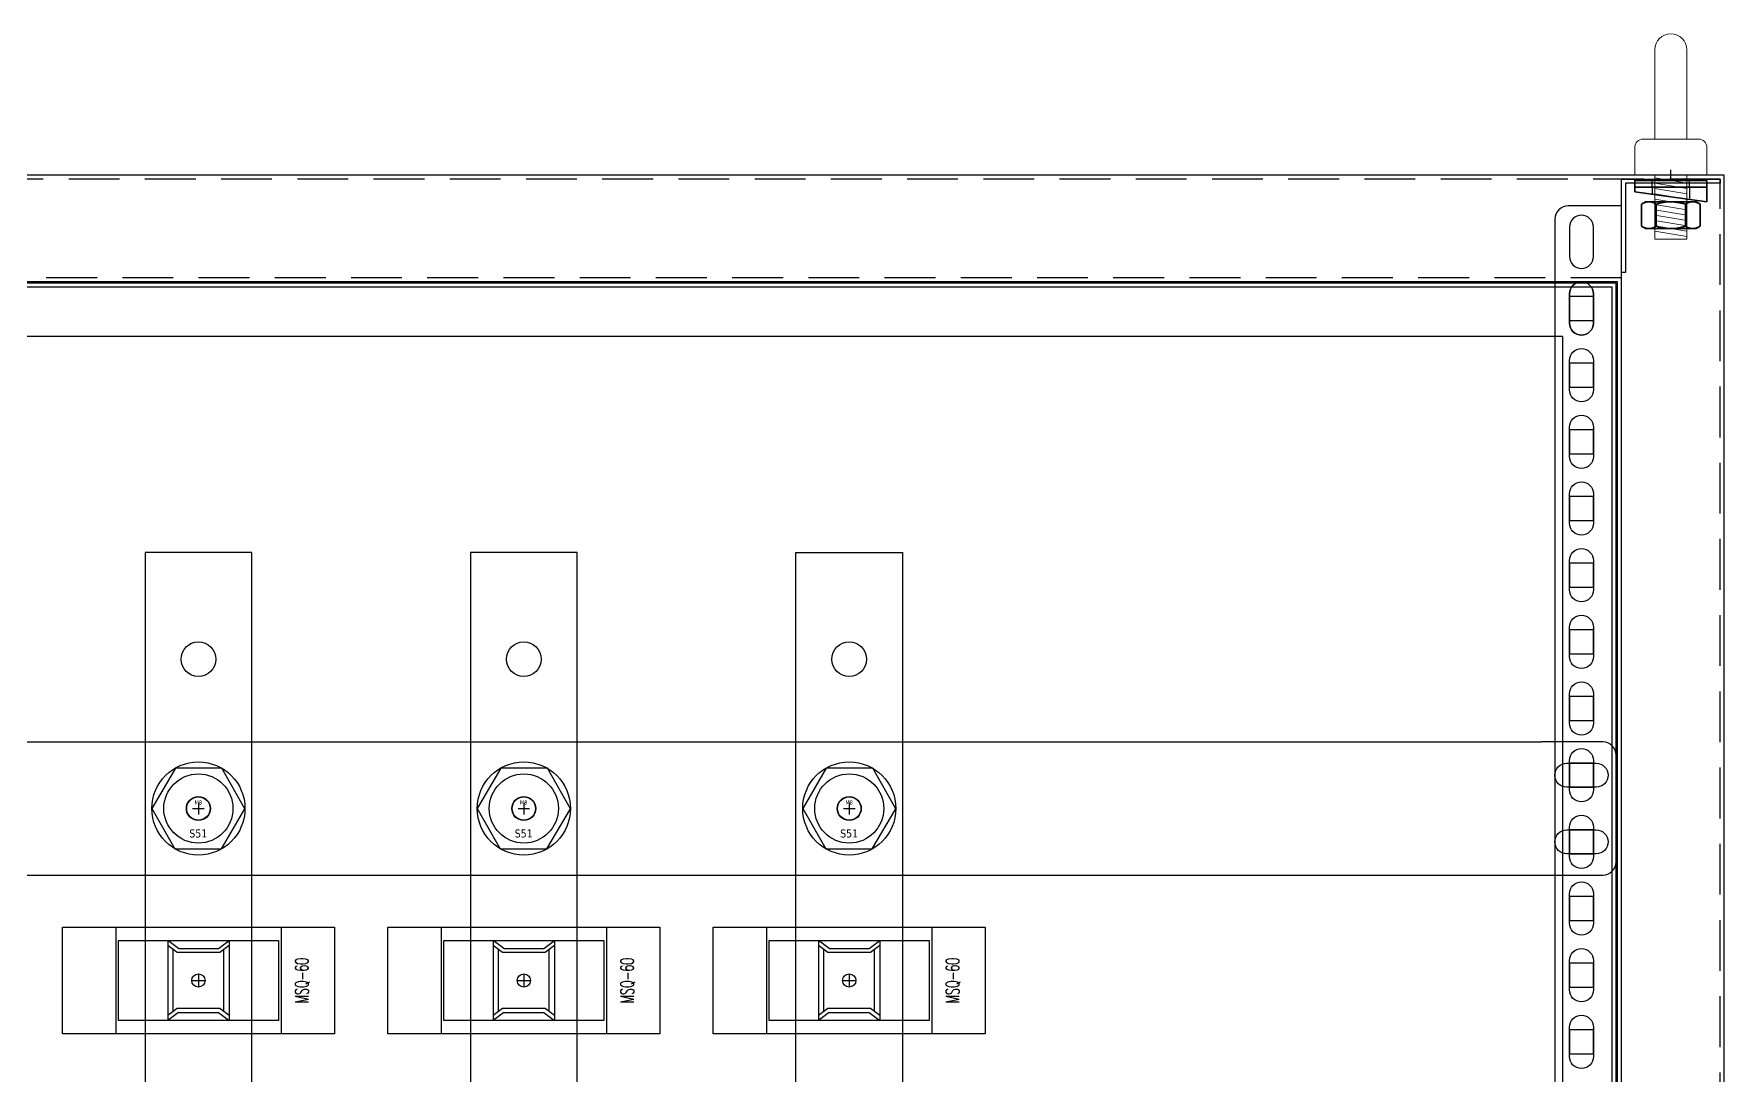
# Model space of a CAD drawing. Header units: millimetres. Extents: x 28713 to 59118, y -54378 to -19615.
# Drawn here: x 37721 to 38355, y -25055 to -24665 of the extents above; entities that cross this region are included whole.
import ezdxf

# ---------------------------------------------------------------- set-up
doc = ezdxf.new("R2010")
doc.units = ezdxf.units.MM
doc.header["$LTSCALE"] = 3
for name, pattern in [('ACAD_ISO04W100', [30, 24, -3, 0, -3]), ('CACHE2', [4.7625, 3.175, -1.5875]), ('HIDDEN', [9.525, 6.35, -3.175])]:
    doc.linetypes.add(name, pattern=pattern)
for name, color, linetype in [('@.HIDDEN', 8, 'HIDDEN'), ('@.VISIBLE', 7, 'Continuous'), ('centerline', 6, 'ACAD_ISO04W100'), ('EQUIPMENT', 4, 'Continuous'), ('equipments', 2, 'Continuous')]:
    doc.layers.add(name, color=color, linetype=linetype)
doc.layers.add('FORT', color=2, linetype='Continuous', lineweight=35)
doc.layers.add('POINTILLE', color=8, linetype='CACHE2', lineweight=25)
doc.styles.add('Ann_w01', font='romans.shx', dxfattribs={"width": 0.6, "bigfont": 'chineset.shx'})
doc.styles.get("Standard").update_dxf_attribs({"font": 'arial.ttf'})

# ---------------------------------------------------------------- blocks, each defined once
blk = doc.blocks.new('HM12_COTE')
at = {"layer": 'FORT'}
for p, q in [((-10.97, 9.15), (-9.5, 10)), ((-10.97, 0.85), (-10.97, 9.15)), ((9.5, 10), (-9.5, 10)), ((-5.48, 0.85), (-5.48, 9.15)), ((5.48, 0.85), (5.48, 9.15)), ((10.97, 9.15), (9.5, 10)), ((10.97, 0.85), (10.97, 9.15)), ((-9.5, 0), (-10.97, 0.85)), ((-9.5, 0), (9.5, 0)), ((9.5, 0), (10.97, 0.85))]:
    blk.add_line(p, q, dxfattribs=at)
for centre, radius, start, end in [((-8.23, 5.14), 4.86, 55.61585, 124.38415), ((0, -8.15), 18.15, 72.4121, 107.5879), ((8.23, 5.14), 4.86, 55.61585, 124.38415), ((-8.23, 4.86), 4.86, 235.61585, 304.38415), ((0, 18.15), 18.15, 252.4121, 287.5879), ((8.23, 4.86), 4.86, 235.61585, 304.38415)]:
    blk.add_arc(centre, radius, start, end, dxfattribs=at)
blk = doc.blocks.new('CALE_M12_IPN')
at = {"layer": 'FORT'}
for p, q in [((-13.5, 3.61), (13.5, 3.61)), ((-13.5, -1.89), (-13.5, 3.61)), ((13.5, 1.89), (-13.5, -1.89)), ((13.5, 3.61), (13.5, 1.89))]:
    blk.add_line(p, q, dxfattribs=at)
at = {"layer": 'POINTILLE'}
for p, q in [((-7, 3.61), (-7, -0.98)), ((7, 3.61), (7, 0.98))]:
    blk.add_line(p, q, dxfattribs=at)
blk = doc.blocks.new('RONDELLE_M12')
at = {"layer": 'FORT'}
blk.add_lwpolyline([(-13.5, 2.5), (-13.5, 0), (13.5, 0), (13.5, 2.5)], close=True, dxfattribs=at)
at = {"layer": 'POINTILLE'}
for p, q in [((-7, 0), (-7, 2.5)), ((7, 0), (7, 2.5))]:
    blk.add_line(p, q, dxfattribs=at)
blk = doc.blocks.new('*U349')
at = {"color": 252}
for p, q in [((-2.18, 9.53), (2.18, 9.53)), ((0, 11.71), (0, 7.34))]:
    blk.add_line(p, q, dxfattribs=at)
at = {"color": 1}
blk.add_lwpolyline([(-8.64, 24.7), (-17.46, 9.49), (-8.82, -5.54), (8.64, -5.65), (17.46, 9.42), (8.82, 24.6)], close=True, dxfattribs=at)
for radius in [17.46, 12.96, 4.37]:
    blk.add_circle((0, 9.53), radius, dxfattribs=at)
at = {"color": 1, "width": 30.0978, "attachment_point": 5}
for s, insert, char_height in [('{\\fTahoma|b0|i0|c0|p34;M8}', (-0.04, 11.77), 1.5), ('{\\fTahoma|b0|i0|c0|p34;S51}', (-0.04, 0.14), 3)]:
    blk.add_mtext(s, dxfattribs=dict(at, insert=insert, char_height=char_height))
blk = doc.blocks.new('Oval 20x9')
at = {"layer": '@.VISIBLE', "color": 2}
blk.add_lwpolyline([(-5.5, -4.5), (5.5, -4.5, 0.414214), (10, 0), (10, 0, 0.414214), (5.5, 4.5), (-5.5, 4.5, 0.414214), (-10, 0), (-10, 0, 0.414214)], format="xyb", close=True, dxfattribs=at)
blk = doc.blocks.new('*U386')
at = {"layer": '@.HIDDEN', "linetype": 'HIDDEN'}
for p, q in [((409.5, 1.5), (409.5, -1.5)), ((408, 0), (411, 0))]:
    blk.add_line(p, q, dxfattribs=at)
at = {"layer": '@.VISIBLE'}
for p, q in [((28, 25), (791, 25)), ((28, -25), (791, -25))]:
    blk.add_line(p, q, dxfattribs=at)
blk.add_lwpolyline([(791, -25), (814, -25, 0.414214), (819, -20), (819, 20, 0.414214), (814, 25), (791, 25)], format="xyb", dxfattribs=at)
at = {"layer": '@.VISIBLE', "xscale": -1}
for p in [(806, 12.5), (806, -12.5)]:
    blk.add_blockref('Oval 20x9', p, dxfattribs=at)

msp = doc.modelspace()

# ---------------------------------------------------------------- linework, layer by layer
for points in [[(37454.95, -26217.91), (38354.95, -26217.91), (38354.95, -24717.91), (37454.95, -24717.91)], [(37494.95, -26177.91), (38314.95, -26177.91), (38314.95, -24757.91), (37494.95, -24757.91)], [(38305.95, -24763.41), (38296.95, -24763.41), (38296.95, -24772.41), (38305.95, -24772.41)], [(38305.95, -24788.41), (38296.95, -24788.41), (38296.95, -24797.41), (38305.95, -24797.41)], [(38305.95, -24813.41), (38296.95, -24813.41), (38296.95, -24822.41), (38305.95, -24822.41)], [(38305.95, -24838.41), (38296.95, -24838.41), (38296.95, -24847.41), (38305.95, -24847.41)], [(38305.95, -24863.41), (38296.95, -24863.41), (38296.95, -24872.41), (38305.95, -24872.41)], [(38305.95, -24888.41), (38296.95, -24888.41), (38296.95, -24897.41), (38305.95, -24897.41)], [(38305.95, -24913.41), (38296.95, -24913.41), (38296.95, -24922.41), (38305.95, -24922.41)], [(38305.95, -24938.41), (38296.95, -24938.41), (38296.95, -24947.41), (38305.95, -24947.41)], [(38305.95, -24963.41), (38296.95, -24963.41), (38296.95, -24972.41), (38305.95, -24972.41)], [(38305.95, -24988.41), (38296.95, -24988.41), (38296.95, -24997.41), (38305.95, -24997.41)], [(38305.95, -25013.41), (38296.95, -25013.41), (38296.95, -25022.41), (38305.95, -25022.41)], [(38305.95, -25038.41), (38296.95, -25038.41), (38296.95, -25047.41), (38305.95, -25047.41)]]:
    msp.add_lwpolyline(points, close=True)
at = {"linetype": 'HIDDEN'}
for points in [[(37456.45, -26216.41), (38353.45, -26216.41), (38353.45, -24719.41), (37456.45, -24719.41)], [(37493.45, -26179.41), (38316.45, -26179.41), (38316.45, -24756.41), (37493.45, -24756.41)]]:
    msp.add_lwpolyline(points, close=True, dxfattribs=at)
at = {"color": 1}
msp.add_lwpolyline([(38316.45, -24754.41), (38316.45, -24719.41), (38353.45, -24719.41), (38353.45, -24720.91), (38317.95, -24720.91), (38317.95, -24754.41)], close=True, dxfattribs=at)
at = {"color": 151}
for points in [[(38316.45, -24729.41), (38296.45, -24729.41, 0.414214), (38291.45, -24734.41), (38291.45, -26201.41, 0.414214), (38296.45, -26206.41), (38316.45, -26206.41)], [(38305.95, -24748.41), (38305.95, -24737.41, 0.414214), (38301.45, -24732.91), (38301.45, -24732.91, 0.414214), (38296.95, -24737.41), (38296.95, -24748.41, 0.414214), (38301.45, -24752.91), (38301.45, -24752.91, 0.414214)], [(38305.95, -24773.41), (38305.95, -24762.41, 0.414214), (38301.45, -24757.91), (38301.45, -24757.91, 0.414214), (38296.95, -24762.41), (38296.95, -24773.41, 0.414214), (38301.45, -24777.91), (38301.45, -24777.91, 0.414214)], [(38305.95, -24762.41), (38305.95, -24773.41, -0.414214), (38301.45, -24777.91), (38301.45, -24777.91, -0.414214), (38296.95, -24773.41), (38296.95, -24762.41, -0.414214), (38301.45, -24757.91), (38301.45, -24757.91, -0.414214)], [(38305.95, -24787.41), (38305.95, -24798.41, -0.414214), (38301.45, -24802.91), (38301.45, -24802.91, -0.414214), (38296.95, -24798.41), (38296.95, -24787.41, -0.414214), (38301.45, -24782.91), (38301.45, -24782.91, -0.414214)], [(38305.95, -24812.41), (38305.95, -24823.41, -0.414214), (38301.45, -24827.91), (38301.45, -24827.91, -0.414214), (38296.95, -24823.41), (38296.95, -24812.41, -0.414214), (38301.45, -24807.91), (38301.45, -24807.91, -0.414214)], [(38305.95, -24837.41), (38305.95, -24848.41, -0.414214), (38301.45, -24852.91), (38301.45, -24852.91, -0.414214), (38296.95, -24848.41), (38296.95, -24837.41, -0.414214), (38301.45, -24832.91), (38301.45, -24832.91, -0.414214)], [(38305.95, -24862.41), (38305.95, -24873.41, -0.414214), (38301.45, -24877.91), (38301.45, -24877.91, -0.414214), (38296.95, -24873.41), (38296.95, -24862.41, -0.414214), (38301.45, -24857.91), (38301.45, -24857.91, -0.414214)], [(38305.95, -24887.41), (38305.95, -24898.41, -0.414214), (38301.45, -24902.91), (38301.45, -24902.91, -0.414214), (38296.95, -24898.41), (38296.95, -24887.41, -0.414214), (38301.45, -24882.91), (38301.45, -24882.91, -0.414214)], [(38305.95, -24912.41), (38305.95, -24923.41, -0.414214), (38301.45, -24927.91), (38301.45, -24927.91, -0.414214), (38296.95, -24923.41), (38296.95, -24912.41, -0.414214), (38301.45, -24907.91), (38301.45, -24907.91, -0.414214)], [(38305.95, -24937.41), (38305.95, -24948.41, -0.414214), (38301.45, -24952.91), (38301.45, -24952.91, -0.414214), (38296.95, -24948.41), (38296.95, -24937.41, -0.414214), (38301.45, -24932.91), (38301.45, -24932.91, -0.414214)], [(38305.95, -24962.41), (38305.95, -24973.41, -0.414214), (38301.45, -24977.91), (38301.45, -24977.91, -0.414214), (38296.95, -24973.41), (38296.95, -24962.41, -0.414214), (38301.45, -24957.91), (38301.45, -24957.91, -0.414214)], [(38305.95, -24987.41), (38305.95, -24998.41, -0.414214), (38301.45, -25002.91), (38301.45, -25002.91, -0.414214), (38296.95, -24998.41), (38296.95, -24987.41, -0.414214), (38301.45, -24982.91), (38301.45, -24982.91, -0.414214)], [(38305.95, -25012.41), (38305.95, -25023.41, -0.414214), (38301.45, -25027.91), (38301.45, -25027.91, -0.414214), (38296.95, -25023.41), (38296.95, -25012.41, -0.414214), (38301.45, -25007.91), (38301.45, -25007.91, -0.414214)], [(38305.95, -25037.41), (38305.95, -25048.41, -0.414214), (38301.45, -25052.91), (38301.45, -25052.91, -0.414214), (38296.95, -25048.41), (38296.95, -25037.41, -0.414214), (38301.45, -25032.91), (38301.45, -25032.91, -0.414214)]]:
    msp.add_lwpolyline(points, format="xyb", close=True, dxfattribs=at)
at = {"color": 6}
for points in [[(37495.45, -26177.41), (38314.45, -26177.41), (38314.45, -24758.41), (37495.45, -24758.41)], [(37496.95, -26175.91), (38312.95, -26175.91), (38312.95, -24759.91), (37496.95, -24759.91)], [(37515.45, -26157.41), (38294.45, -26157.41), (38294.45, -24778.41), (37515.45, -24778.41)]]:
    msp.add_lwpolyline(points, close=True, dxfattribs=at)
at = {"layer": '@.VISIBLE', "color": 1}
msp.add_lwpolyline([(37762.95, -25085.41), (37802.95, -25085.41), (37802.95, -24859.43), (37762.95, -24859.43)], close=True, dxfattribs=at)
at = {"layer": '@.VISIBLE', "color": 2}
msp.add_lwpolyline([(37884.95, -25165.41), (37924.95, -25165.41), (37924.95, -24859.43), (37884.95, -24859.43)], close=True, dxfattribs=at)
at = {"layer": '@.VISIBLE', "color": 4}
msp.add_lwpolyline([(38046.95, -25085.41), (38006.95, -25085.41), (38006.95, -24859.43), (38046.95, -24859.43)], close=True, dxfattribs=at)
at = {"layer": '@.VISIBLE', "color": 1}
for centre, radius in [((37782.95, -24899.43), 6.5), ((37782.95, -24955.41), 4.5)]:
    msp.add_circle(centre, radius, dxfattribs=at)
at = {"layer": '@.VISIBLE', "color": 2}
for centre, radius in [((37904.95, -24899.43), 6.5), ((37904.95, -24955.41), 4.5)]:
    msp.add_circle(centre, radius, dxfattribs=at)
at = {"layer": '@.VISIBLE', "color": 4}
for centre, radius in [((38026.95, -24899.43), 6.5), ((38026.95, -24955.41), 4.5)]:
    msp.add_circle(centre, radius, dxfattribs=at)
at = {"layer": 'centerline'}
msp.add_line((38334.95, -24719.91), (38334.95, -24715.91), dxfattribs=at)
at = {"layer": 'EQUIPMENT', "color": 6}
for p, q in [((37751.95, -24999.89), (37751.95, -25039.89)), ((37813.95, -24999.89), (37813.95, -25039.89)), ((37873.95, -24999.89), (37873.95, -25039.89)), ((37935.95, -24999.89), (37935.95, -25039.89)), ((37995.95, -24999.89), (37995.95, -25039.89)), ((38057.95, -24999.89), (38057.95, -25039.89))]:
    msp.add_line(p, q, dxfattribs=at)
at = {"layer": 'EQUIPMENT'}
for p, q in [((37771.45, -25004.89), (37771.45, -25034.89)), ((37775.45, -25007.89), (37771.45, -25004.89)), ((37790.45, -25007.89), (37794.45, -25004.89)), ((37794.45, -25004.89), (37794.45, -25034.89)), ((37893.45, -25004.89), (37893.45, -25034.89)), ((37897.45, -25007.89), (37893.45, -25004.89)), ((37912.45, -25007.89), (37916.45, -25004.89)), ((37916.45, -25004.89), (37916.45, -25034.89)), ((38015.45, -25004.89), (38015.45, -25034.89)), ((38019.45, -25007.89), (38015.45, -25004.89)), ((38034.45, -25007.89), (38038.45, -25004.89)), ((38038.45, -25004.89), (38038.45, -25034.89)), ((37773.45, -25031.51), (37773.45, -25008.26)), ((37792.45, -25031.51), (37792.45, -25008.26)), ((37895.45, -25031.51), (37895.45, -25008.26)), ((37914.45, -25031.51), (37914.45, -25008.26)), ((38017.45, -25031.51), (38017.45, -25008.26)), ((38036.45, -25031.51), (38036.45, -25008.26)), ((37782.95, -25017.39), (37782.95, -25022.39)), ((37904.95, -25017.39), (37904.95, -25022.39)), ((38026.95, -25017.39), (38026.95, -25022.39)), ((37780.45, -25019.89), (37785.45, -25019.89)), ((37902.45, -25019.89), (37907.45, -25019.89)), ((38024.45, -25019.89), (38029.45, -25019.89)), ((37775.45, -25031.89), (37771.45, -25034.89)), ((37790.45, -25031.89), (37794.45, -25034.89)), ((37897.45, -25031.89), (37893.45, -25034.89)), ((37912.45, -25031.89), (37916.45, -25034.89)), ((38019.45, -25031.89), (38015.45, -25034.89)), ((38034.45, -25031.89), (38038.45, -25034.89))]:
    msp.add_line(p, q, dxfattribs=at)
for points in [[(37731.95, -24999.89), (37833.95, -24999.89), (37833.95, -25039.89), (37731.95, -25039.89)], [(37752.95, -25004.89), (37812.95, -25004.89), (37812.95, -25034.89), (37752.95, -25034.89)], [(37853.95, -24999.89), (37955.95, -24999.89), (37955.95, -25039.89), (37853.95, -25039.89)], [(37874.95, -25004.89), (37934.95, -25004.89), (37934.95, -25034.89), (37874.95, -25034.89)], [(37975.95, -24999.89), (38077.95, -24999.89), (38077.95, -25039.89), (37975.95, -25039.89)], [(37996.95, -25004.89), (38056.95, -25004.89), (38056.95, -25034.89), (37996.95, -25034.89)]]:
    msp.add_lwpolyline(points, close=True, dxfattribs=at)
for points in [[(37794.45, -25006.76), (37790.95, -25009.39), (37774.95, -25009.39), (37771.45, -25006.76)], [(37775.45, -25007.89), (37790.45, -25007.89)], [(37916.45, -25006.76), (37912.95, -25009.39), (37896.95, -25009.39), (37893.45, -25006.76)], [(37897.45, -25007.89), (37912.45, -25007.89)], [(38038.45, -25006.76), (38034.95, -25009.39), (38018.95, -25009.39), (38015.45, -25006.76)], [(38019.45, -25007.89), (38034.45, -25007.89)], [(37794.45, -25033.01), (37790.95, -25030.39), (37774.95, -25030.39), (37771.45, -25033.01)], [(37916.45, -25033.01), (37912.95, -25030.39), (37896.95, -25030.39), (37893.45, -25033.01)], [(38038.45, -25033.01), (38034.95, -25030.39), (38018.95, -25030.39), (38015.45, -25033.01)], [(37775.45, -25031.89), (37790.45, -25031.89)], [(37897.45, -25031.89), (37912.45, -25031.89)], [(38019.45, -25031.89), (38034.45, -25031.89)]]:
    msp.add_lwpolyline(points, dxfattribs=at)
for centre in [(37782.95, -25019.89), (37904.95, -25019.89), (38026.95, -25019.89)]:
    msp.add_circle(centre, 2.5, dxfattribs=at)
at = {"layer": 'equipments', "lineweight": 0}
for p, q in [((38328.95, -24670.91), (38328.95, -24704.41)), ((38340.95, -24670.91), (38340.95, -24704.41)), ((38321.45, -24717.91), (38321.45, -24707.58)), ((38345.28, -24704.41), (38324.62, -24704.41)), ((38348.45, -24717.91), (38348.45, -24707.58)), ((38321.45, -24717.91), (38348.45, -24717.91)), ((38328.95, -24717.91), (38328.95, -24741.91)), ((38328.95, -24717.91), (38340.95, -24717.91)), ((38340.95, -24717.91), (38340.95, -24741.91)), ((38328.95, -24741.91), (38340.95, -24741.91))]:
    msp.add_line(p, q, dxfattribs=at)
at = {"layer": 'equipments', "color": 8, "lineweight": 0}
for p, q in [((38328.95, -24718.91), (38340.95, -24720.91)), ((38328.95, -24720.91), (38340.95, -24722.91)), ((38328.95, -24722.91), (38340.95, -24724.91)), ((38328.95, -24724.91), (38340.95, -24726.91)), ((38328.95, -24726.91), (38340.95, -24728.91)), ((38328.95, -24728.91), (38340.95, -24730.91)), ((38328.95, -24730.91), (38340.95, -24732.91)), ((38328.95, -24732.91), (38340.95, -24734.91)), ((38328.95, -24734.91), (38340.95, -24736.91)), ((38328.95, -24736.91), (38340.95, -24738.91)), ((38328.95, -24738.91), (38340.95, -24740.91))]:
    msp.add_line(p, q, dxfattribs=at)
at = {"layer": 'equipments', "lineweight": 0}
for centre, radius, start, end in [((38334.95, -24670.91), 6, 0, 180), ((38324.62, -24707.58), 3.17, 90, 180), ((38345.28, -24707.58), 3.17, 0, 90)]:
    msp.add_arc(centre, radius, start, end, dxfattribs=at)

# ---------------------------------------------------------------- block references
at = {"xscale": -1}
for name, p in [('RONDELLE_M12', (38334.95, -24722.41)), ('CALE_M12_IPN', (38334.95, -24726.02)), ('HM12_COTE', (38334.95, -24737.91))]:
    msp.add_blockref(name, p, dxfattribs=at)
for p in [(37782.95, -24964.93), (37904.95, -24964.93), (38026.95, -24964.93)]:
    msp.add_blockref('*U349', p)
at = {"layer": '@.VISIBLE'}
msp.add_blockref('*U386', (37495.45, -24955.41), dxfattribs=at)

# ---------------------------------------------------------------- texts
at = {"layer": '@.VISIBLE', "color": 151, "char_height": 5, "attachment_point": 5, "rotation": 90, "style": 'Ann_w01'}
for insert in [(37821.95, -25019.89), (37943.95, -25019.89), (38065.95, -25019.89)]:
    msp.add_mtext('\\A1;MSQ-60', dxfattribs=dict(at, insert=insert))

doc.saveas('drawing.dxf')
